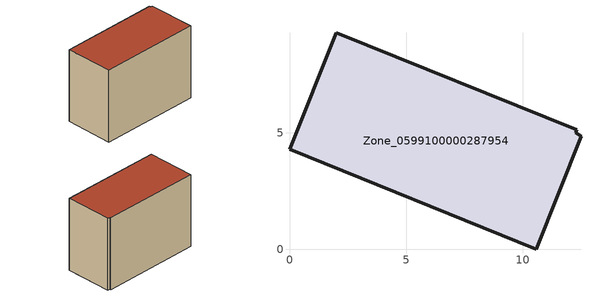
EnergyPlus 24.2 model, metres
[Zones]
Zone_0599100000287954
 floor ground (C_G): 10.56,0 0,4.29 2.01,9.29 12.3,5.12 12.26,5 12.49,4.85 z0
 wall outside (C_F): 0,4.29 10.56,0 12.49,4.85 12.26,5 12.3,5.12 2.01,9.29 0,4.29 z0:8.27
 roof outside (C_R): 12.3,5.12 2.01,9.29 0,4.29 10.56,0 12.49,4.85 12.26,5 z8.27
[BUILDING]
Pand.0599100000287954: North Axis=0; Terrain=City; Loads Convergence Tolerance Value=0.04; Temperature Convergence Tolerance Value=0.4; Solar Distribution=FullExterior; Maximum Number of Warmup Days=25; Minimum Number of Warmup Days=1
[Site:Location]
Rotterdam.The.Hague.AP_ZH_NLD Design_Conditions: Latitude=51.96; Longitude=4.45; Time Zone=1; Elevation=-4.5
[SITE:GROUNDTEMPERATURE:BUILDINGSURFACE]
18, 18, 18, 18, 18, 18, 18, 18, 18, 18, 18, 18
[MATERIAL] Thermal Absorptance=0.9; Solar Absorptance=0.7; Visible Absorptance=0.7
Name | Roughness | Thickness | Conductivity | Density | Specific Heat
G.TI.1992-2005 | MediumSmooth | 0.15 | 0.06 | 540 | 1210
F.TI.1992-2005 | Rough | 0.3 | 0.12 | 1920 | 840
R.TI.1992-2005 | MediumRough | 0.2 | 0.08 | 1500 | 1000
[CONSTRUCTION]
C_G: G.TI.1992-2005
C_F: F.TI.1992-2005
C_R: R.TI.1992-2005
[ZONE]
Zone_0599100000287954: Type=1; Multiplier=1; Ceiling Height=Autocalculate; Volume=Autocalculate; Floor Area=autocalculate; Part of Total Floor Area=Yes
[ZONEINFILTRATION:DESIGNFLOWRATE]
Infil_Zone_0599100000287954: Zone or ZoneList or Space or SpaceList=Zone_0599100000287954; Schedule=AlwaysOn; Design Flow Rate Calculation Method=Flow/Area; Flow Rate per Floor Area=0.0015; Constant Term Coefficient=1; Temperature Term Coefficient=0; Velocity Term Coefficient=0; Velocity Squared Term Coefficient=0
[HVACTEMPLATE:ZONE:IDEALLOADSAIRSYSTEM]
Zone_0599100000287954: Maximum Heating Supply Air Temperature=50; Minimum Cooling Supply Air Temperature=13; Maximum Heating Supply Air Humidity Ratio=0.0156; Minimum Cooling Supply Air Humidity Ratio=0.0077; Heating Limit=NoLimit; Cooling Limit=NoLimit; Dehumidification Control Type=ConstantSensibleHeatRatio; Cooling Sensible Heat Ratio=0.7; Dehumidification Setpoint=60; Humidification Control Type=None; Humidification Setpoint=30; Outdoor Air Method=None; Outdoor Air Flow Rate per Person=0.00944; Outdoor Air Flow Rate per Zone Floor Area=0; Outdoor Air Flow Rate per Zone=0; Demand Controlled Ventilation Type=None; Outdoor Air Economizer Type=NoEconomizer; Heat Recovery Type=None; Sensible Heat Recovery Effectiveness=0.7; Latent Heat Recovery Effectiveness=0.65
[ZONECONTROL:THERMOSTAT]
ThermostatControl_Zone_0599100000287954: Zone or ZoneList=Zone_0599100000287954; Control Type Schedule=DualSetpointControlType; Control 1=Thermostat_Zone_0599100000287954; Temperature Difference Between Cutout And Setpoint=0
[THERMOSTATSETPOINT:DUALSETPOINT]
Thermostat_Zone_0599100000287954: Heating Setpoint Temperature Schedule=HeatingSetpoint_Zone_0599100000287954; Cooling Setpoint Temperature Schedule=CoolingSetpoint_Zone_0599100000287954
[SCHEDULE:COMPACT]
HeatingSetpoint_Zone_0599100000287954: Through: 12/31, For: AllDays, Until: 24:00, 21
CoolingSetpoint_Zone_0599100000287954: Through: 12/31, For: AllDays, Until: 24:00, 24
DualSetpointControlType: Through: 12/31, For: AllDays, Until: 24:00, 4
AlwaysOn: Through: 12/31, For: AllDays, Until: 24:00, 1
